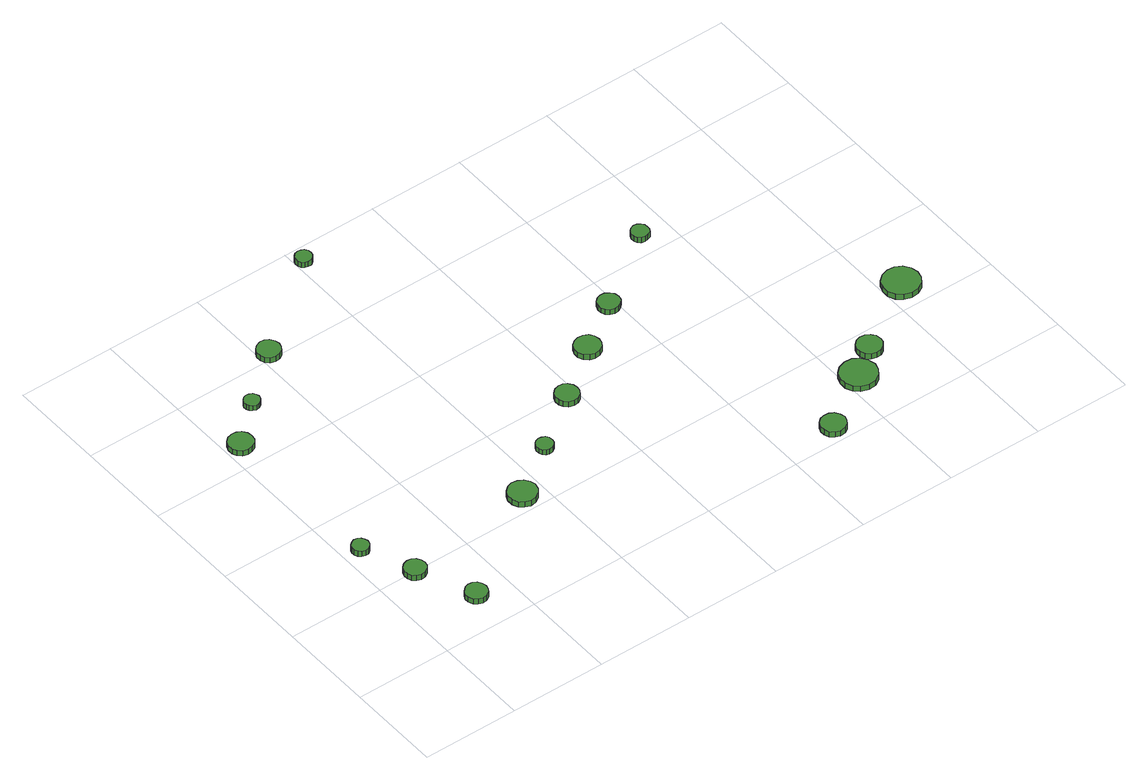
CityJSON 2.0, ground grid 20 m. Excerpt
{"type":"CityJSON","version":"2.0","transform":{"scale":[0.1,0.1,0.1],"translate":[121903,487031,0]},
"CityObjects":{
"tree1":{"type":"SolitaryVegetationObject","attributes":{"function":"something"},"geometry":[{"type":"MultiSurface","lod":"1","boundaries":[[[0,1,2,3,4,5,6,7,8,9,10,11,12,13,14]],[[15,16,17,18,19,20,21,22,23,24,25,26,27,28,29]],[[0,29,28,1]],[[1,28,27,2]],[[2,27,26,3]],[[3,26,25,4]],[[4,25,24,5]],[[5,24,23,6]],[[6,23,22,7]],[[7,22,21,8]],[[8,21,20,9]],[[9,20,19,10]],[[10,19,18,11]],[[11,18,17,12]],[[12,17,16,13]],[[13,16,15,14]],[[14,15,29,0]]]}]},
"tree2":{"type":"SolitaryVegetationObject","attributes":{"function":"something"},"geometry":[{"type":"MultiSurface","lod":"1","boundaries":[[[30,31,32,33,34,35,36,37,38,39,40,41,42,43,44]],[[45,46,47,48,49,50,51,52,53,54,55,56,57,58,59]],[[30,59,58,31]],[[31,58,57,32]],[[32,57,56,33]],[[33,56,55,34]],[[34,55,54,35]],[[35,54,53,36]],[[36,53,52,37]],[[37,52,51,38]],[[38,51,50,39]],[[39,50,49,40]],[[40,49,48,41]],[[41,48,47,42]],[[42,47,46,43]],[[43,46,45,44]],[[44,45,59,30]]]}]},
"tree3":{"type":"SolitaryVegetationObject","attributes":{"function":"something"},"geometry":[{"type":"MultiSurface","lod":"1","boundaries":[[[60,61,62,63,64,65,66,67,68,69,70,71,72,73,74]],[[75,76,77,78,79,80,81,82,83,84,85,86,87,88,89]],[[60,89,88,61]],[[61,88,87,62]],[[62,87,86,63]],[[63,86,85,64]],[[64,85,84,65]],[[65,84,83,66]],[[66,83,82,67]],[[67,82,81,68]],[[68,81,80,69]],[[69,80,79,70]],[[70,79,78,71]],[[71,78,77,72]],[[72,77,76,73]],[[73,76,75,74]],[[74,75,89,60]]]}]},
"tree4":{"type":"SolitaryVegetationObject","attributes":{"function":"something"},"geometry":[{"type":"MultiSurface","lod":"1","boundaries":[[[90,91,92,93,94,95,96,97,98,99,100,101,102,103,104]],[[105,106,107,108,109,110,111,112,113,114,115,116,117,118,119]],[[90,119,118,91]],[[91,118,117,92]],[[92,117,116,93]],[[93,116,115,94]],[[94,115,114,95]],[[95,114,113,96]],[[96,113,112,97]],[[97,112,111,98]],[[98,111,110,99]],[[99,110,109,100]],[[100,109,108,101]],[[101,108,107,102]],[[102,107,106,103]],[[103,106,105,104]],[[104,105,119,90]]]}]},
"tree5":{"type":"SolitaryVegetationObject","attributes":{"function":"something"},"geometry":[{"type":"MultiSurface","lod":"1","boundaries":[[[120,121,122,123,124,125,126,127,128,129,130,131,132,133,134]],[[135,136,137,138,139,140,141,142,143,144,145,146,147,148,149]],[[120,149,148,121]],[[121,148,147,122]],[[122,147,146,123]],[[123,146,145,124]],[[124,145,144,125]],[[125,144,143,126]],[[126,143,142,127]],[[127,142,141,128]],[[128,141,140,129]],[[129,140,139,130]],[[130,139,138,131]],[[131,138,137,132]],[[132,137,136,133]],[[133,136,135,134]],[[134,135,149,120]]]}]},
"tree6":{"type":"SolitaryVegetationObject","attributes":{"function":"something"},"geometry":[{"type":"MultiSurface","lod":"1","boundaries":[[[150,151,152,153,154,155,156,157,158,159,160,161,162,163,164]],[[165,166,167,168,169,170,171,172,173,174,175,176,177,178,179]],[[150,179,178,151]],[[151,178,177,152]],[[152,177,176,153]],[[153,176,175,154]],[[154,175,174,155]],[[155,174,173,156]],[[156,173,172,157]],[[157,172,171,158]],[[158,171,170,159]],[[159,170,169,160]],[[160,169,168,161]],[[161,168,167,162]],[[162,167,166,163]],[[163,166,165,164]],[[164,165,179,150]]]}]},
"tree7":{"type":"SolitaryVegetationObject","attributes":{"function":"something"},"geometry":[{"type":"MultiSurface","lod":"1","boundaries":[[[180,181,182,183,184,185,186,187,188,189,190,191,192,193,194]],[[195,196,197,198,199,200,201,202,203,204,205,206,207,208,209]],[[180,209,208,181]],[[181,208,207,182]],[[182,207,206,183]],[[183,206,205,184]],[[184,205,204,185]],[[185,204,203,186]],[[186,203,202,187]],[[187,202,201,188]],[[188,201,200,189]],[[189,200,199,190]],[[190,199,198,191]],[[191,198,197,192]],[[192,197,196,193]],[[193,196,195,194]],[[194,195,209,180]]]}]},
"tree8":{"type":"SolitaryVegetationObject","attributes":{"function":"something"},"geometry":[{"type":"MultiSurface","lod":"1","boundaries":[[[210,211,212,213,214,215,216,217,218,219,220,221,222,223,224]],[[225,226,227,228,229,230,231,232,233,234,235,236,237,238,239]],[[210,239,238,211]],[[211,238,237,212]],[[212,237,236,213]],[[213,236,235,214]],[[214,235,234,215]],[[215,234,233,216]],[[216,233,232,217]],[[217,232,231,218]],[[218,231,230,219]],[[219,230,229,220]],[[220,229,228,221]],[[221,228,227,222]],[[222,227,226,223]],[[223,226,225,224]],[[224,225,239,210]]]}]},
"tree9":{"type":"SolitaryVegetationObject","attributes":{"function":"something"},"geometry":[{"type":"MultiSurface","lod":"1","boundaries":[[[240,241,242,243,244,245,246,247,248,249,250,251,252,253,254]],[[255,256,257,258,259,260,261,262,263,264,265,266,267,268,269]],[[240,269,268,241]],[[241,268,267,242]],[[242,267,266,243]],[[243,266,265,244]],[[244,265,264,245]],[[245,264,263,246]],[[246,263,262,247]],[[247,262,261,248]],[[248,261,260,249]],[[249,260,259,250]],[[250,259,258,251]],[[251,258,257,252]],[[252,257,256,253]],[[253,256,255,254]],[[254,255,269,240]]]}]},
"tree10":{"type":"SolitaryVegetationObject","attributes":{"function":"something"},"geometry":[{"type":"MultiSurface","lod":"1","boundaries":[[[270,271,272,273,274,275,276,277,278,279,280,281,282,283,284]],[[285,286,287,288,289,290,291,292,293,294,295,296,297,298,299]],[[270,299,298,271]],[[271,298,297,272]],[[272,297,296,273]],[[273,296,295,274]],[[274,295,294,275]],[[275,294,293,276]],[[276,293,292,277]],[[277,292,291,278]],[[278,291,290,279]],[[279,290,289,280]],[[280,289,288,281]],[[281,288,287,282]],[[282,287,286,283]],[[283,286,285,284]],[[284,285,299,270]]]}]},
"tree11":{"type":"SolitaryVegetationObject","attributes":{"function":"something"},"geometry":[{"type":"MultiSurface","lod":"1","boundaries":[[[300,301,302,303,304,305,306,307,308,309,310,311,312,313,314]],[[315,316,317,318,319,320,321,322,323,324,325,326,327,328,329]],[[300,329,328,301]],[[301,328,327,302]],[[302,327,326,303]],[[303,326,325,304]],[[304,325,324,305]],[[305,324,323,306]],[[306,323,322,307]],[[307,322,321,308]],[[308,321,320,309]],[[309,320,319,310]],[[310,319,318,311]],[[311,318,317,312]],[[312,317,316,313]],[[313,316,315,314]],[[314,315,329,300]]]}]},
"tree12":{"type":"SolitaryVegetationObject","attributes":{"function":"something"},"geometry":[{"type":"MultiSurface","lod":"1","boundaries":[[[330,331,332,333,334,335,336,337,338,339,340,341,342,343,344]],[[345,346,347,348,349,350,351,352,353,354,355,356,357,358,359]],[[330,359,358,331]],[[331,358,357,332]],[[332,357,356,333]],[[333,356,355,334]],[[334,355,354,335]],[[335,354,353,336]],[[336,353,352,337]],[[337,352,351,338]],[[338,351,350,339]],[[339,350,349,340]],[[340,349,348,341]],[[341,348,347,342]],[[342,347,346,343]],[[343,346,345,344]],[[344,345,359,330]]]}]},
"tree13":{"type":"SolitaryVegetationObject","attributes":{"function":"something"},"geometry":[{"type":"MultiSurface","lod":"1","boundaries":[[[360,361,362,363,364,365,366,367,368,369,370,371,372,373,374]],[[375,376,377,378,379,380,381,382,383,384,385,386,387,388,389]],[[360,389,388,361]],[[361,388,387,362]],[[362,387,386,363]],[[363,386,385,364]],[[364,385,384,365]],[[365,384,383,366]],[[366,383,382,367]],[[367,382,381,368]],[[368,381,380,369]],[[369,380,379,370]],[[370,379,378,371]],[[371,378,377,372]],[[372,377,376,373]],[[373,376,375,374]],[[374,375,389,360]]]}]},
"tree14":{"type":"SolitaryVegetationObject","attributes":{"function":"something"},"geometry":[{"type":"MultiSurface","lod":"1","boundaries":[[[390,391,392,393,394,395,396,397,398,399,400,401,402,403,404]],[[405,406,407,408,409,410,411,412,413,414,415,416,417,418,419]],[[390,419,418,391]],[[391,418,417,392]],[[392,417,416,393]],[[393,416,415,394]],[[394,415,414,395]],[[395,414,413,396]],[[396,413,412,397]],[[397,412,411,398]],[[398,411,410,399]],[[399,410,409,400]],[[400,409,408,401]],[[401,408,407,402]],[[402,407,406,403]],[[403,406,405,404]],[[404,405,419,390]]]}]},
"tree15":{"type":"SolitaryVegetationObject","attributes":{"function":"something"},"geometry":[{"type":"MultiSurface","lod":"1","boundaries":[[[420,421,422,423,424,425,426,427,428,429,430,431,432,433,434]],[[435,436,437,438,439,440,441,442,443,444,445,446,447,448,449]],[[420,449,448,421]],[[421,448,447,422]],[[422,447,446,423]],[[423,446,445,424]],[[424,445,444,425]],[[425,444,443,426]],[[426,443,442,427]],[[427,442,441,428]],[[428,441,440,429]],[[429,440,439,430]],[[430,439,438,431]],[[431,438,437,432]],[[432,437,436,433]],[[433,436,435,434]],[[434,435,449,420]]]}]},
"tree16":{"type":"SolitaryVegetationObject","attributes":{"function":"something"},"geometry":[{"type":"MultiSurface","lod":"1","boundaries":[[[450,451,452,453,454,455,456,457,458,459,460,461,462,463,464]],[[465,466,467,468,469,470,471,472,473,474,475,476,477,478,479]],[[450,479,478,451]],[[451,478,477,452]],[[452,477,476,453]],[[453,476,475,454]],[[454,475,474,455]],[[455,474,473,456]],[[456,473,472,457]],[[457,472,471,458]],[[458,471,470,459]],[[459,470,469,460]],[[460,469,468,461]],[[461,468,467,462]],[[462,467,466,463]],[[463,466,465,464]],[[464,465,479,450]]]}]},
"tree17":{"type":"SolitaryVegetationObject","attributes":{"function":"something"},"geometry":[{"type":"MultiSurface","lod":"1","boundaries":[[[480,481,482,483,484,485,486,487,488,489,490,491,492,493,494]],[[495,496,497,498,499,500,501,502,503,504,505,506,507,508,509]],[[480,509,508,481]],[[481,508,507,482]],[[482,507,506,483]],[[483,506,505,484]],[[484,505,504,485]],[[485,504,503,486]],[[486,503,502,487]],[[487,502,501,488]],[[488,501,500,489]],[[489,500,499,490]],[[490,499,498,491]],[[491,498,497,492]],[[492,497,496,493]],[[493,496,495,494]],[[494,495,509,480]]]}]}
},
"vertices":[
[51,300,20],[49,307,20],[45,313,20],[39,317,20],[32,318,20],[25,315,20],[19,310,20],[16,304,20],[16,296,20],[19,290,20],[25,285,20],[32,283,20],[39,283,20],[45,287,20],[49,293,20],[49,293,7],[45,287,7],[39,283,7],[32,283,7],[25,285,7],[19,290,7],[16,296,7],[16,304,7],[19,310,7],[25,315,7],[32,318,7],[39,317,7],[45,313,7],[49,307,7],[51,300,7],
[101,196,16],[99,205,16],[94,213,16],[86,218,16],[77,219,16],[68,216,16],[61,210,16],[57,201,16],[57,192,16],[61,183,16],[68,177,16],[77,174,16],[86,175,16],[94,180,16],[99,187,16],[99,187,3],[94,180,3],[86,175,3],[77,174,3],[68,177,3],[61,183,3],[57,192,3],[57,201,3],[61,210,3],[68,216,3],[77,219,3],[86,218,3],[94,213,3],[99,205,3],[101,196,3],
[152,80,15],[150,89,15],[145,97,15],[137,102,15],[128,103,15],[119,100,15],[112,93,15],[108,85,15],[108,76,15],[112,67,15],[119,61,15],[128,58,15],[137,59,15],[145,64,15],[150,71,15],[150,71,2],[145,64,2],[137,59,2],[128,58,2],[119,61,2],[112,67,2],[108,76,2],[108,85,2],[112,93,2],[119,100,2],[128,103,2],[137,102,2],[145,97,2],[150,89,2],[152,80,2],
[56,652,15],[54,662,15],[48,671,15],[39,676,15],[28,677,15],[18,674,15],[10,667,15],[6,657,15],[6,646,15],[10,637,15],[18,630,15],[28,627,15],[39,628,15],[48,633,15],[54,641,15],[54,641,2],[48,633,2],[39,628,2],[28,627,2],[18,630,2],[10,637,2],[6,646,2],[6,657,2],[10,667,2],[18,674,2],[28,677,2],[39,676,2],[48,671,2],[54,662,2],[56,652,2],
[130,726,15],[128,732,15],[124,738,15],[118,741,15],[111,742,15],[105,740,15],[100,735,15],[97,729,15],[97,722,15],[100,716,15],[105,712,15],[111,709,15],[118,710,15],[124,714,15],[128,719,15],[128,719,3],[124,714,3],[118,710,3],[111,709,3],[105,712,3],[100,716,3],[97,722,3],[97,729,3],[100,735,3],[105,740,3],[111,742,3],[118,741,3],[124,738,3],[128,732,3],[130,726,3],
[384,235,17],[381,246,17],[374,256,17],[363,262,17],[351,264,17],[340,260,17],[331,252,17],[326,241,17],[326,228,17],[331,217,17],[340,209,17],[351,205,17],[363,207,17],[374,213,17],[381,223,17],[381,223,4],[374,213,4],[363,207,4],[351,205,4],[340,209,4],[331,217,4],[326,228,4],[326,241,4],[331,252,4],[340,260,4],[351,264,4],[363,262,4],[374,256,4],[381,246,4],[384,235,4],
[241,811,18],[239,820,18],[233,829,18],[225,834,18],[215,835,18],[205,831,18],[198,825,18],[194,816,18],[194,806,18],[198,797,18],[205,790,18],[215,787,18],[225,788,18],[233,793,18],[239,801,18],[239,801,5],[233,793,5],[225,788,5],[215,787,5],[205,790,5],[198,797,5],[194,806,5],[194,816,5],[198,825,5],[205,831,5],[215,835,5],[225,834,5],[233,829,5],[239,820,5],[241,811,5],
[481,311,15],[480,318,15],[476,324,15],[469,327,15],[462,328,15],[455,326,15],[450,321,15],[447,314,15],[447,307,15],[450,300,15],[455,295,15],[462,293,15],[469,294,15],[476,298,15],[480,303,15],[480,303,3],[476,298,3],[469,294,3],[462,293,3],[455,295,3],[450,300,3],[447,307,3],[447,314,3],[450,321,3],[455,326,3],[462,328,3],[469,327,3],[476,324,3],[480,318,3],[481,311,3],
[601,391,15],[599,401,15],[593,409,15],[585,414,15],[575,415,15],[565,412,15],[558,405,15],[554,396,15],[554,386,15],[558,377,15],[565,370,15],[575,367,15],[585,368,15],[593,373,15],[599,381,15],[599,381,2],[593,373,2],[585,368,2],[575,367,2],[565,370,2],[558,377,2],[554,386,2],[554,396,2],[558,405,2],[565,412,2],[575,415,2],[585,414,2],[593,409,2],[599,401,2],[601,391,2],
[433,965,17],[432,972,17],[428,978,17],[422,981,17],[415,982,17],[408,980,17],[403,975,17],[400,969,17],[400,962,17],[403,955,17],[408,951,17],[415,949,17],[422,949,17],[428,953,17],[432,958,17],[432,958,4],[428,953,4],[422,949,4],[415,949,4],[408,951,4],[403,955,4],[400,962,4],[400,969,4],[403,975,4],[408,980,4],[415,982,4],[422,981,4],[428,978,4],[432,972,4],[433,965,4],
[709,467,16],[707,478,16],[701,487,16],[691,492,16],[680,493,16],[670,490,16],[661,483,16],[657,473,16],[657,462,16],[661,452,16],[670,444,16],[680,441,16],[691,442,16],[701,447,16],[707,456,16],[707,456,3],[701,447,3],[691,442,3],[680,441,3],[670,444,3],[661,452,3],[657,462,3],[657,473,3],[661,483,3],[670,490,3],[680,493,3],[691,492,3],[701,487,3],[707,478,3],[709,467,3],
[939,35,14],[936,45,14],[930,54,14],[921,59,14],[910,60,14],[900,57,14],[892,50,14],[888,40,14],[888,30,14],[892,20,14],[900,13,14],[910,9,14],[921,11,14],[930,16,14],[936,25,14],[936,25,1],[930,16,1],[921,11,1],[910,9,1],[900,13,1],[892,20,1],[888,30,1],[888,40,1],[892,50,1],[900,57,1],[910,60,1],[921,59,1],[930,54,1],[936,45,1],[939,35,1],
[807,535,14],[805,545,14],[799,552,14],[791,557,14],[782,558,14],[773,555,14],[766,549,14],[762,540,14],[762,531,14],[766,522,14],[773,516,14],[782,513,14],[791,514,14],[799,519,14],[805,526,14],[805,526,2],[799,519,2],[791,514,2],[782,513,2],[773,516,2],[766,522,2],[762,531,2],[762,540,2],[766,549,2],[773,555,2],[782,558,2],[791,557,2],[799,552,2],[805,545,2],[807,535,2],
[1067,111,14],[1063,126,14],[1054,139,14],[1041,147,14],[1025,148,14],[1010,143,14],[999,133,14],[993,119,14],[993,103,14],[999,89,14],[1010,79,14],[1025,74,14],[1041,75,14],[1054,83,14],[1063,96,14],[1063,96,1],[1054,83,1],[1041,75,1],[1025,74,1],[1010,79,1],[999,89,1],[993,103,1],[993,119,1],[999,133,1],[1010,143,1],[1025,148,1],[1041,147,1],[1054,139,1],[1063,126,1],[1067,111,1],
[959,647,15],[958,654,15],[954,660,15],[947,664,15],[940,665,15],[932,662,15],[927,657,15],[924,650,15],[924,643,15],[927,636,15],[932,631,15],[940,629,15],[947,630,15],[954,633,15],[958,639,15],[958,639,2],[954,633,2],[947,630,2],[940,629,2],[932,631,2],[927,636,2],[924,643,2],[924,650,2],[927,657,2],[932,662,2],[940,665,2],[947,664,2],[954,660,2],[958,654,2],[959,647,2],
[1116,157,14],[1114,168,14],[1107,176,14],[1098,182,14],[1087,183,14],[1077,180,14],[1069,172,14],[1065,163,14],[1065,152,14],[1069,142,14],[1077,135,14],[1087,132,14],[1098,133,14],[1107,138,14],[1114,147,14],[1114,147,1],[1107,138,1],[1098,133,1],[1087,132,1],[1077,135,1],[1069,142,1],[1065,152,1],[1065,163,1],[1069,172,1],[1077,180,1],[1087,183,1],[1098,182,1],[1107,176,1],[1114,168,1],[1116,157,1],
[1274,253,16],[1271,268,16],[1262,281,16],[1248,289,16],[1233,290,16],[1218,286,16],[1206,275,16],[1200,261,16],[1200,245,16],[1206,231,16],[1218,221,16],[1233,216,16],[1248,218,16],[1262,225,16],[1271,238,16],[1271,238,3],[1262,225,3],[1248,218,3],[1233,216,3],[1218,221,3],[1206,231,3],[1200,245,3],[1200,261,3],[1206,275,3],[1218,286,3],[1233,290,3],[1248,289,3],[1262,281,3],[1271,268,3],[1274,253,3]
]}
